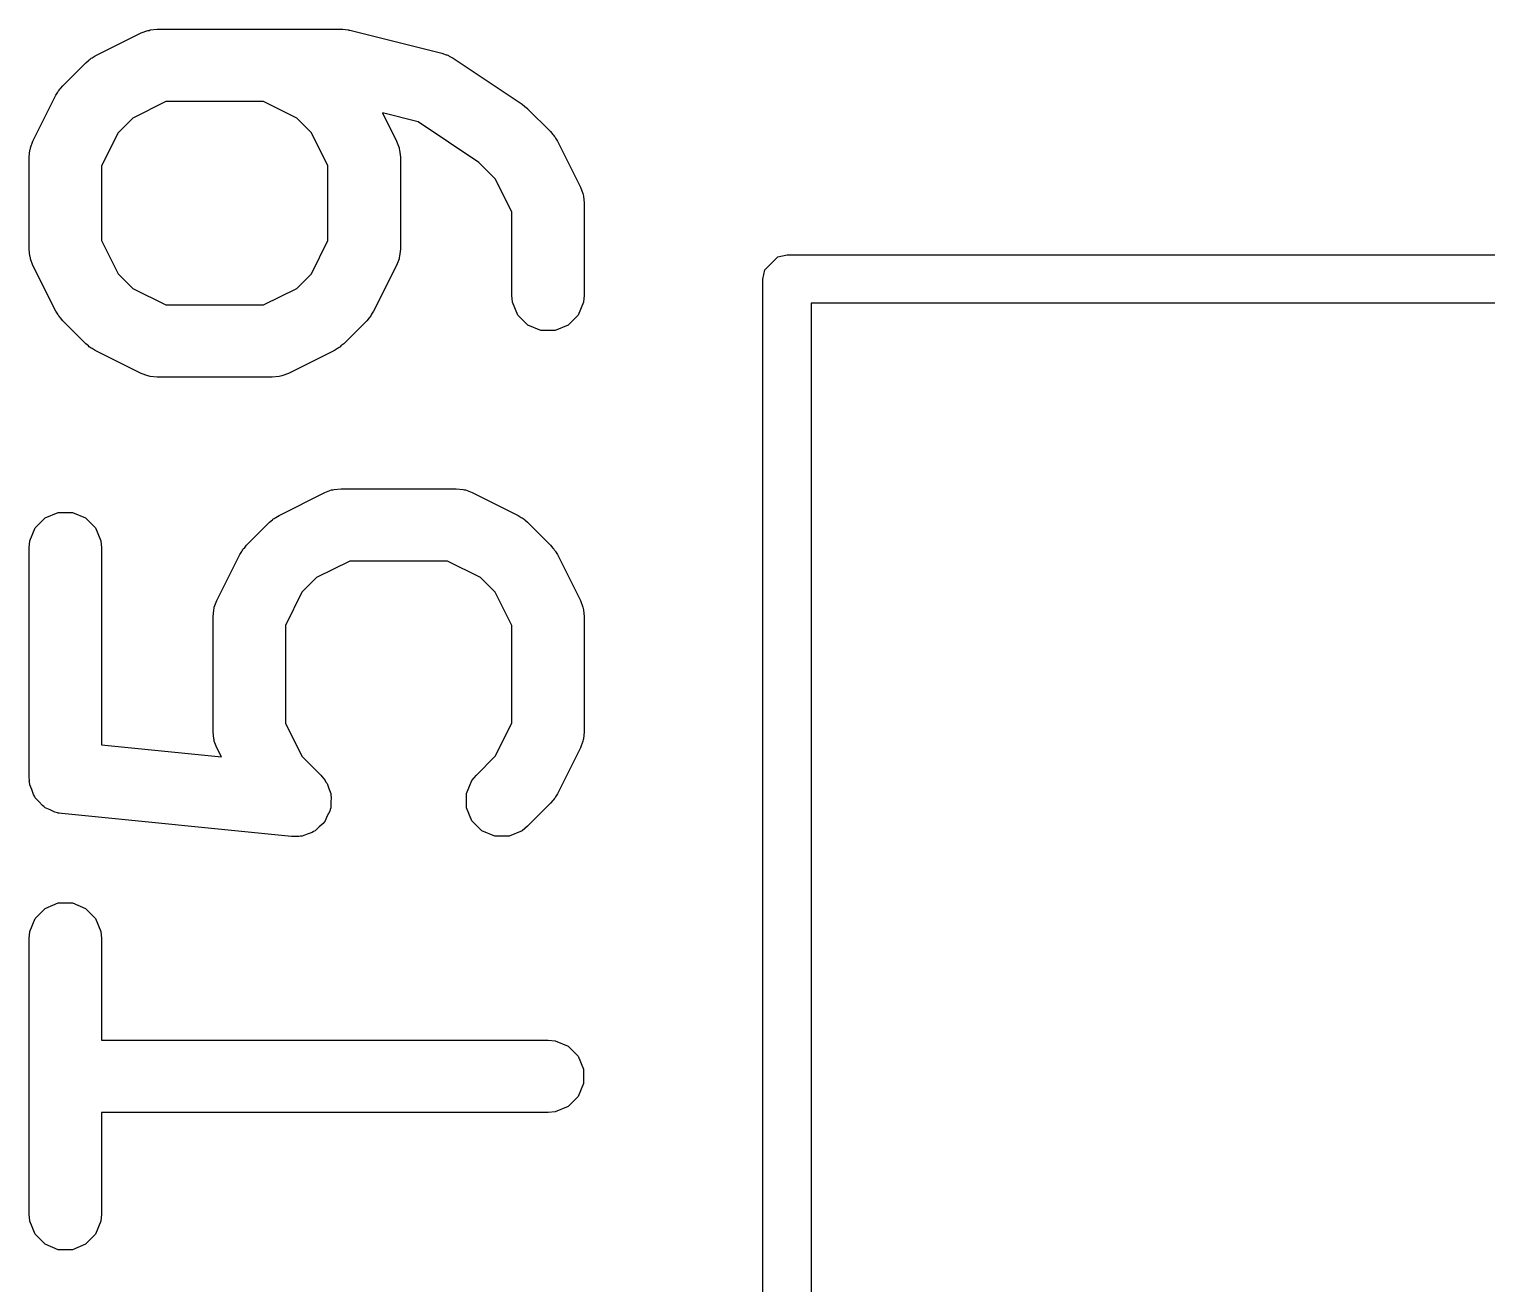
# Model space of a CAD drawing. Header units: millimetres. Extents: x 129 to 276, y -185 to -58.
# Drawn here: x 197.68 to 200.7, y -93.882 to -91.282 of the extents above; entities that cross this region are included whole.
import ezdxf

# ---------------------------------------------------------------- set-up
doc = ezdxf.new("R2010")
doc.units = ezdxf.units.MM
doc.layers.add('F.Fab', color=9, linetype='CONTINUOUS', true_color=0xafafaf)

msp = doc.modelspace()

# ---------------------------------------------------------------- linework, layer by layer
at = {"layer": 'F.Fab', "linetype": 'CONTINUOUS'}
for p, q in [((197.816516, -91.337679), (197.911754, -91.29006)), ((197.911754, -91.29006), (197.925485, -91.284805)), ((197.925485, -91.284805), (197.928174, -91.284613)), ((197.928174, -91.284613), (197.930663, -91.283583)), ((197.930663, -91.283583), (197.945295, -91.282142)), ((197.945295, -91.282142), (198.326247, -91.282142)), ((198.326247, -91.282142), (198.3288, -91.282393)), ((198.3288, -91.282393), (198.329893, -91.282231)), ((198.329893, -91.282231), (198.335366, -91.28304)), ((198.335366, -91.28304), (198.340879, -91.283583)), ((198.340879, -91.283583), (198.3419, -91.284005)), ((198.3419, -91.284005), (198.344437, -91.284381)), ((198.344437, -91.284381), (198.534913, -91.332)), ((197.749405, -91.399347), (197.797024, -91.351728)), ((197.797024, -91.351728), (197.802773, -91.347009)), ((197.802773, -91.347009), (197.804073, -91.345511)), ((197.804073, -91.345511), (197.806332, -91.344089)), ((197.806332, -91.344089), (197.808389, -91.342401)), ((197.808389, -91.342401), (197.810216, -91.341643)), ((197.810216, -91.341643), (197.816516, -91.337679)), ((198.534913, -91.332), (198.543535, -91.33508)), ((198.543535, -91.33508), (198.545352, -91.33544)), ((198.545352, -91.33544), (198.546999, -91.336318)), ((198.546999, -91.336318), (198.548759, -91.336947)), ((198.548759, -91.336947), (198.550247, -91.33805)), ((198.550247, -91.33805), (198.558326, -91.342357)), ((198.558326, -91.342357), (198.701183, -91.437595)), ((197.735356, -91.418839), (197.73932, -91.412539)), ((197.73932, -91.412539), (197.740078, -91.410712)), ((197.740078, -91.410712), (197.741766, -91.408655)), ((197.741766, -91.408655), (197.743188, -91.406396)), ((197.743188, -91.406396), (197.744686, -91.405096)), ((197.744686, -91.405096), (197.749405, -91.399347)), ((197.687737, -91.514077), (197.735356, -91.418839)), ((197.963, -91.432142), (197.894484, -91.4664)), ((198.165685, -91.432142), (197.963, -91.432142)), ((198.234201, -91.4664), (198.165685, -91.432142)), ((198.701183, -91.437595), (198.701223, -91.437628)), ((198.701223, -91.437628), (198.701247, -91.437638)), ((198.701247, -91.437638), (198.706823, -91.442214)), ((198.706823, -91.442214), (198.712558, -91.446911)), ((198.712558, -91.446911), (198.712572, -91.446932)), ((198.712572, -91.446932), (198.712612, -91.446965)), ((198.712612, -91.446965), (198.760232, -91.494584)), ((197.894484, -91.4664), (197.864077, -91.496807)), ((198.264608, -91.496807), (198.234201, -91.4664)), ((198.485929, -91.474371), (198.411833, -91.455847)), ((198.411833, -91.455847), (198.440948, -91.514077)), ((198.611798, -91.558283), (198.485929, -91.474371)), ((197.864077, -91.496807), (197.829819, -91.565323)), ((198.298866, -91.565323), (198.264608, -91.496807)), ((198.760232, -91.494584), (198.76495, -91.500333)), ((198.76495, -91.500333), (198.76645, -91.501634)), ((198.76645, -91.501634), (198.767872, -91.503893)), ((198.767872, -91.503893), (198.76956, -91.50595)), ((198.76956, -91.50595), (198.770317, -91.507777)), ((198.770317, -91.507777), (198.774282, -91.514077)), ((197.679819, -91.547618), (197.68126, -91.532986)), ((197.68126, -91.532986), (197.682291, -91.530496)), ((197.682291, -91.530496), (197.682482, -91.527809)), ((197.682482, -91.527809), (197.687737, -91.514077)), ((198.440948, -91.514077), (198.446203, -91.527808)), ((198.446203, -91.527808), (198.446394, -91.530497)), ((198.446394, -91.530497), (198.447425, -91.532986)), ((198.447425, -91.532986), (198.448866, -91.547618)), ((198.774282, -91.514077), (198.821901, -91.609315)), ((197.679819, -91.738094), (197.679819, -91.547618)), ((197.829819, -91.565323), (197.829819, -91.720389)), ((198.298866, -91.720389), (198.298866, -91.565323)), ((198.448866, -91.547618), (198.448866, -91.738094)), ((198.645561, -91.592045), (198.611798, -91.558283)), ((198.679819, -91.660561), (198.645561, -91.592045)), ((198.821901, -91.609315), (198.827156, -91.623046)), ((198.827156, -91.623046), (198.827347, -91.625735)), ((198.827347, -91.625735), (198.828378, -91.628224)), ((198.828378, -91.628224), (198.829819, -91.642856)), ((198.829819, -91.642856), (198.829819, -91.833332)), ((198.679819, -91.833332), (198.679819, -91.660561)), ((197.68126, -91.752726), (197.679819, -91.738094)), ((197.829819, -91.720389), (197.864077, -91.788905)), ((198.264608, -91.788905), (198.298866, -91.720389)), ((198.448866, -91.738094), (198.447425, -91.752726)), ((199.230866, -91.753806), (199.25, -91.75)), ((199.25, -91.75), (203.25, -91.75)), ((197.682291, -91.755215), (197.68126, -91.752726)), ((197.682482, -91.757903), (197.682291, -91.755215)), ((197.687737, -91.771635), (197.682482, -91.757903)), ((197.735356, -91.866873), (197.687737, -91.771635)), ((198.440948, -91.771635), (198.393329, -91.866873)), ((198.446203, -91.757904), (198.440948, -91.771635)), ((198.446394, -91.755214), (198.446203, -91.757904)), ((198.447425, -91.752726), (198.446394, -91.755214)), ((199.203806, -91.780866), (199.230866, -91.753806)), ((197.864077, -91.788905), (197.894484, -91.819312)), ((198.234201, -91.819312), (198.264608, -91.788905)), ((199.2, -91.8), (199.203806, -91.780866)), ((199.2, -96.2), (199.2, -91.8)), ((197.894484, -91.819312), (197.963, -91.85357)), ((198.165685, -91.85357), (198.234201, -91.819312)), ((198.68126, -91.847964), (198.679819, -91.833332)), ((198.829819, -91.833332), (198.828378, -91.847964)), ((197.73932, -91.873172), (197.735356, -91.866873)), ((197.963, -91.85357), (198.165685, -91.85357)), ((198.393329, -91.866873), (198.389364, -91.873172)), ((198.692459, -91.875), (198.68126, -91.847964)), ((198.828378, -91.847964), (198.817179, -91.875)), ((199.3, -91.85), (199.3, -96.15)), ((203.22929, -91.85), (199.3, -91.85)), ((197.740078, -91.875), (197.73932, -91.873172)), ((197.741766, -91.877056), (197.740078, -91.875)), ((197.743188, -91.879316), (197.741766, -91.877056)), ((197.744686, -91.880615), (197.743188, -91.879316)), ((197.749405, -91.886365), (197.744686, -91.880615)), ((197.797024, -91.933984), (197.749405, -91.886365)), ((198.37928, -91.886365), (198.331661, -91.933984)), ((198.383998, -91.880615), (198.37928, -91.886365)), ((198.385497, -91.879316), (198.383998, -91.880615)), ((198.386918, -91.877056), (198.385497, -91.879316)), ((198.388607, -91.875), (198.386918, -91.877056)), ((198.389364, -91.873172), (198.388607, -91.875)), ((198.713151, -91.895692), (198.692459, -91.875)), ((198.740187, -91.906891), (198.713151, -91.895692)), ((198.796487, -91.895692), (198.769451, -91.906891)), ((198.817179, -91.875), (198.796487, -91.895692)), ((198.769451, -91.906891), (198.740187, -91.906891)), ((197.802773, -91.938702), (197.797024, -91.933984)), ((197.804073, -91.940201), (197.802773, -91.938702)), ((197.806332, -91.941622), (197.804073, -91.940201)), ((197.808389, -91.943311), (197.806332, -91.941622)), ((197.810216, -91.944068), (197.808389, -91.943311)), ((197.816516, -91.948033), (197.810216, -91.944068)), ((197.911754, -91.995652), (197.816516, -91.948033)), ((198.312169, -91.948033), (198.216931, -91.995652)), ((198.318468, -91.944068), (198.312169, -91.948033)), ((198.320296, -91.943311), (198.318468, -91.944068)), ((198.322352, -91.941622), (198.320296, -91.943311)), ((198.324612, -91.940201), (198.322352, -91.941622)), ((198.325911, -91.938702), (198.324612, -91.940201)), ((198.331661, -91.933984), (198.325911, -91.938702)), ((197.925485, -92.000907), (197.911754, -91.995652)), ((197.928174, -92.001098), (197.925485, -92.000907)), ((197.930663, -92.002129), (197.928174, -92.001098)), ((197.945295, -92.00357), (197.930663, -92.002129)), ((198.18339, -92.00357), (197.945295, -92.00357)), ((198.198022, -92.002129), (198.18339, -92.00357)), ((198.200511, -92.001097), (198.198022, -92.002129)), ((198.203199, -92.000907), (198.200511, -92.001097)), ((198.216931, -91.995652), (198.203199, -92.000907)), ((198.197468, -92.29006), (198.292706, -92.242441)), ((198.292706, -92.242441), (198.306437, -92.237186)), ((198.306437, -92.237186), (198.309126, -92.236994)), ((198.309126, -92.236994), (198.311615, -92.235964)), ((198.311615, -92.235964), (198.326247, -92.234523)), ((198.326247, -92.234523), (198.564342, -92.234523)), ((198.564342, -92.234523), (198.578974, -92.235964)), ((198.578974, -92.235964), (198.581463, -92.236995)), ((198.581463, -92.236995), (198.584151, -92.237186)), ((198.584151, -92.237186), (198.597883, -92.242441)), ((198.597883, -92.242441), (198.693121, -92.29006)), ((197.713151, -92.294782), (197.740187, -92.283583)), ((197.740187, -92.283583), (197.769451, -92.283583)), ((197.769451, -92.283583), (197.796487, -92.294782)), ((198.191168, -92.294024), (198.197468, -92.29006)), ((198.693121, -92.29006), (198.699417, -92.294023)), ((197.68126, -92.34251), (197.692459, -92.315474)), ((197.692459, -92.315474), (197.713151, -92.294782)), ((197.796487, -92.294782), (197.817179, -92.315474)), ((197.817179, -92.315474), (197.828378, -92.34251)), ((198.130357, -92.351728), (198.177976, -92.304109)), ((198.177976, -92.304109), (198.183725, -92.29939)), ((198.183725, -92.29939), (198.185025, -92.297892)), ((198.185025, -92.297892), (198.187284, -92.29647)), ((198.187284, -92.29647), (198.189341, -92.294782)), ((198.189341, -92.294782), (198.191168, -92.294024)), ((198.699417, -92.294023), (198.701247, -92.294781)), ((198.701247, -92.294781), (198.703305, -92.29647)), ((198.703305, -92.29647), (198.705564, -92.297892)), ((198.705564, -92.297892), (198.706863, -92.29939)), ((198.706863, -92.29939), (198.712612, -92.304108)), ((198.712612, -92.304108), (198.760232, -92.351727)), ((197.679819, -92.357142), (197.68126, -92.34251)), ((197.828378, -92.34251), (197.829819, -92.357142)), ((198.125638, -92.357477), (198.130357, -92.351728)), ((198.760232, -92.351727), (198.76495, -92.357476)), ((197.679819, -92.833332), (197.679819, -92.357142)), ((197.829819, -92.357142), (197.829819, -92.765457)), ((198.068689, -92.466458), (198.116308, -92.37122)), ((198.116308, -92.37122), (198.120272, -92.36492)), ((198.120272, -92.36492), (198.12103, -92.363093)), ((198.12103, -92.363093), (198.122718, -92.361036)), ((198.122718, -92.361036), (198.12414, -92.358777)), ((198.12414, -92.358777), (198.125638, -92.357477)), ((198.343952, -92.384523), (198.275436, -92.418781)), ((198.546637, -92.384523), (198.343952, -92.384523)), ((198.615153, -92.418781), (198.546637, -92.384523)), ((198.76495, -92.357476), (198.76645, -92.358777)), ((198.76645, -92.358777), (198.767872, -92.361036)), ((198.767872, -92.361036), (198.76956, -92.363093)), ((198.76956, -92.363093), (198.770317, -92.36492)), ((198.770317, -92.36492), (198.774282, -92.37122)), ((198.774282, -92.37122), (198.821901, -92.466458)), ((198.275436, -92.418781), (198.245029, -92.449188)), ((198.645561, -92.449188), (198.615153, -92.418781)), ((198.063434, -92.48019), (198.068689, -92.466458)), ((198.245029, -92.449188), (198.210771, -92.517704)), ((198.679819, -92.517704), (198.645561, -92.449188)), ((198.821901, -92.466458), (198.827156, -92.480189)), ((198.060771, -92.499999), (198.062212, -92.485367)), ((198.060771, -92.738094), (198.060771, -92.499999)), ((198.062212, -92.485367), (198.063243, -92.482877)), ((198.063243, -92.482877), (198.063434, -92.48019)), ((198.827156, -92.480189), (198.827347, -92.482878)), ((198.827347, -92.482878), (198.828378, -92.485367)), ((198.828378, -92.485367), (198.829819, -92.499999)), ((198.829819, -92.499999), (198.829819, -92.738094)), ((198.210771, -92.517704), (198.210771, -92.720389)), ((198.679819, -92.720389), (198.679819, -92.517704)), ((198.062212, -92.752726), (198.060771, -92.738094)), ((198.210771, -92.720389), (198.245029, -92.788905)), ((198.645561, -92.788904), (198.679819, -92.720389)), ((198.829819, -92.738094), (198.828378, -92.752726)), ((197.829819, -92.765457), (198.078009, -92.790276)), ((198.063243, -92.755215), (198.062212, -92.752726)), ((198.063434, -92.757903), (198.063243, -92.755215)), ((198.068689, -92.771635), (198.063434, -92.757903)), ((198.078009, -92.790276), (198.068689, -92.771635)), ((198.821901, -92.771635), (198.774282, -92.866873)), ((198.827156, -92.757904), (198.821901, -92.771635)), ((198.827347, -92.755214), (198.827156, -92.757904)), ((198.828378, -92.752726), (198.827347, -92.755214)), ((198.245029, -92.788905), (198.284042, -92.827918)), ((198.606548, -92.827917), (198.645561, -92.788904)), ((197.680351, -92.838743), (197.679819, -92.833332)), ((198.284042, -92.827918), (198.293369, -92.839283)), ((198.59722, -92.839283), (198.606548, -92.827917)), ((197.680169, -92.840572), (197.680351, -92.838743)), ((197.680707, -92.842358), (197.680169, -92.840572)), ((197.68126, -92.847964), (197.680707, -92.842358)), ((197.685454, -92.85809), (197.68126, -92.847964)), ((197.688622, -92.868588), (197.685454, -92.85809)), ((198.293369, -92.839283), (198.294814, -92.842771)), ((198.294814, -92.842771), (198.297206, -92.845695)), ((198.297206, -92.845695), (198.300373, -92.856192)), ((198.300373, -92.856192), (198.304568, -92.866319)), ((198.304568, -92.866319), (198.304568, -92.870095)), ((198.586021, -92.866319), (198.59722, -92.839283)), ((198.586021, -92.895582), (198.586021, -92.866319)), ((198.774282, -92.866873), (198.770317, -92.873172)), ((197.691013, -92.871511), (197.688622, -92.868588)), ((197.692459, -92.875), (197.691013, -92.871511)), ((197.700212, -92.882753), (197.692459, -92.875)), ((197.707153, -92.891236), (197.700212, -92.882753)), ((197.710479, -92.89302), (197.707153, -92.891236)), ((197.713151, -92.895692), (197.710479, -92.89302)), ((197.72328, -92.899887), (197.713151, -92.895692)), ((198.304568, -92.895582), (198.303122, -92.89907)), ((198.304568, -92.870095), (198.305659, -92.873711)), ((198.305659, -92.873711), (198.304568, -92.88462)), ((198.304568, -92.88462), (198.304568, -92.895582)), ((198.597219, -92.922618), (198.586021, -92.895582)), ((198.760232, -92.886366), (198.712612, -92.933985)), ((198.76495, -92.880616), (198.760232, -92.886366)), ((198.76645, -92.879316), (198.76495, -92.880616)), ((198.767872, -92.877056), (198.76645, -92.879316)), ((198.76956, -92.875), (198.767872, -92.877056)), ((198.770317, -92.873172), (198.76956, -92.875)), ((197.73294, -92.90507), (197.72328, -92.899887)), ((197.738464, -92.906177), (197.73294, -92.90507)), ((197.740187, -92.906891), (197.738464, -92.906177)), ((197.742024, -92.906891), (197.740187, -92.906891)), ((197.747356, -92.90796), (197.742024, -92.906891)), ((198.223546, -92.955579), (197.747356, -92.90796)), ((198.290698, -92.925288), (198.288913, -92.928617)), ((198.293369, -92.922618), (198.290698, -92.925288)), ((198.297562, -92.912493), (198.293369, -92.922618)), ((198.302747, -92.90283), (198.297562, -92.912493)), ((198.303122, -92.89907), (198.302747, -92.90283)), ((198.617912, -92.943311), (198.597219, -92.922618)), ((198.238249, -92.955601), (198.223546, -92.955579)), ((198.241865, -92.95451), (198.238249, -92.955601)), ((198.24564, -92.95451), (198.241865, -92.95451)), ((198.255764, -92.950316), (198.24564, -92.95451)), ((198.266265, -92.947148), (198.255764, -92.950316)), ((198.269189, -92.944755), (198.266265, -92.947148)), ((198.272676, -92.943311), (198.269189, -92.944755)), ((198.280424, -92.935562), (198.272676, -92.943311)), ((198.288913, -92.928617), (198.280424, -92.935562)), ((198.644948, -92.95451), (198.617912, -92.943311)), ((198.674211, -92.95451), (198.644948, -92.95451)), ((198.701247, -92.943312), (198.674211, -92.95451)), ((198.712612, -92.933985), (198.701247, -92.943312)), ((197.692459, -93.124998), (197.713151, -93.104306)), ((197.713151, -93.104306), (197.740187, -93.093107)), ((197.740187, -93.093107), (197.769451, -93.093107)), ((197.769451, -93.093107), (197.796487, -93.104306)), ((197.796487, -93.104306), (197.817179, -93.124998)), ((197.68126, -93.152034), (197.692459, -93.124998)), ((197.817179, -93.124998), (197.828378, -93.152034)), ((197.679819, -93.166666), (197.68126, -93.152034)), ((197.679819, -93.738094), (197.679819, -93.166666)), ((197.828378, -93.152034), (197.829819, -93.166666)), ((197.829819, -93.166666), (197.829819, -93.37738)), ((197.829819, -93.37738), (198.754819, -93.37738)), ((198.754819, -93.37738), (198.769451, -93.378821)), ((198.769451, -93.378821), (198.796487, -93.39002)), ((198.796487, -93.39002), (198.817179, -93.410712)), ((198.817179, -93.410712), (198.828378, -93.437748)), ((198.828378, -93.437748), (198.828378, -93.467012)), ((198.828378, -93.467012), (198.817179, -93.494048)), ((198.817179, -93.494048), (198.796487, -93.51474)), ((198.754819, -93.52738), (197.829819, -93.52738)), ((197.829819, -93.52738), (197.829819, -93.738094)), ((198.769451, -93.525939), (198.754819, -93.52738)), ((198.796487, -93.51474), (198.769451, -93.525939)), ((197.68126, -93.752726), (197.679819, -93.738094)), ((197.829819, -93.738094), (197.828378, -93.752726)), ((197.692459, -93.779762), (197.68126, -93.752726)), ((197.828378, -93.752726), (197.817179, -93.779762)), ((197.713151, -93.800454), (197.692459, -93.779762)), ((197.740187, -93.811653), (197.713151, -93.800454)), ((197.796487, -93.800454), (197.769451, -93.811653)), ((197.817179, -93.779762), (197.796487, -93.800454)), ((197.769451, -93.811653), (197.740187, -93.811653))]:
    msp.add_line(p, q, dxfattribs=at)

doc.saveas('drawing.dxf')
